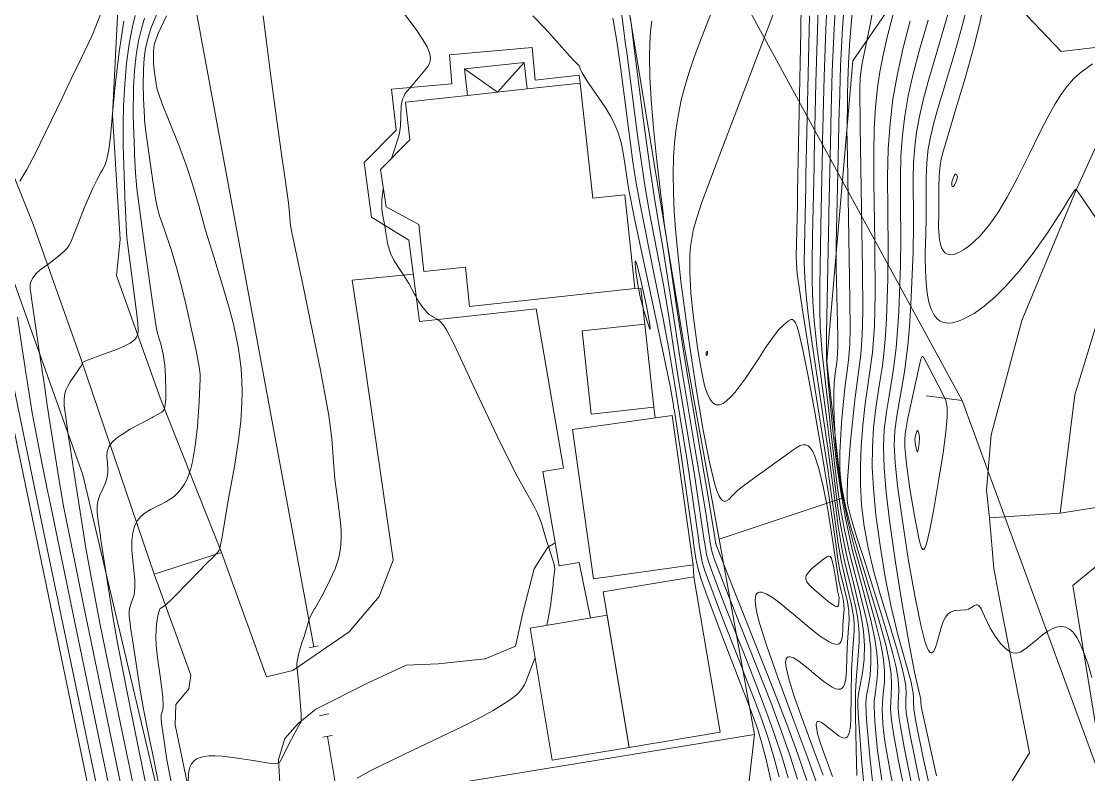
# Model space of a CAD drawing. Header units: metres. Extents: x 1233805 to 1234355, y 654698 to 655114.
# Drawn here: x 1234169.8 to 1234226.1, y 654887.9 to 654927.6 of the extents above; entities that cross this region are included whole.
import ezdxf

# ---------------------------------------------------------------- set-up
doc = ezdxf.new("R2010")
doc.units = ezdxf.units.M

msp = doc.modelspace()

# ---------------------------------------------------------------- linework, layer by layer
at = {"layer": 'ИИ_ГОРИЗОНТАЛИ_ОСН', "lineweight": 0}
for points, elevation in [([(1234200.57, 654935.195), (1234201.708, 654926.275), (1234201.727, 654926.119), (1234202.311, 654921.607), (1234202.718, 654918.864), (1234202.967, 654917.445), (1234203.314, 654915.635), (1234203.679, 654913.72), (1234203.925, 654912.285), (1234204.238, 654910.304), (1234204.485, 654908.736), (1234204.92, 654906.115), (1234205.3, 654903.828), (1234205.835, 654900.247), (1234205.841, 654900.2), (1234205.911, 654899.729), (1234205.97, 654899.437), (1234206.059, 654899.132), (1234206.216, 654898.685), (1234206.834, 654897.057), (1234207.725, 654894.788), (1234207.897, 654894.354), (1234208.607, 654892.553), (1234209.124, 654891.192), (1234209.563, 654889.967), (1234209.925, 654888.871), (1234210.263, 654887.732)], 15), ([(1234215.35, 654931.764), (1234214.592, 654927.543), (1234214.309, 654926.171), (1234214.171, 654925.502), (1234214.1, 654925.063), (1234214.059, 654924.632), (1234214.04, 654924.105), (1234214.052, 654922.096), (1234214.152, 654915.543), (1234214.169, 654914.571), (1234214.193, 654912.321), (1234214.159, 654911.076), (1234214.085, 654910.047), (1234213.962, 654909.122), (1234213.767, 654907.672), (1234213.545, 654905.482), (1234213.383, 654903.427), (1234213.36, 654902.678), (1234213.375, 654902.393), (1234213.41, 654902.116), (1234213.554, 654901.475), (1234213.863, 654900.458), (1234214.256, 654899.241), (1234215.217, 654896.228), (1234215.532, 654895.173), (1234215.762, 654894.339), (1234215.944, 654893.563), (1234216.053, 654892.919), (1234216.093, 654892.4), (1234216.071, 654891.905), (1234216.061, 654891.778), (1234216.055, 654891.408), (1234216.097, 654890.967), (1234216.197, 654890.327), (1234216.376, 654889.356), (1234216.977, 654886.364)], 21), ([(1234206.771, 654929.563), (1234205.69, 654926.757), (1234205.309, 654925.732), (1234205.038, 654924.942), (1234204.811, 654924.194), (1234204.625, 654923.472), (1234204.47, 654922.73), (1234204.351, 654921.983), (1234204.265, 654921.221), (1234204.213, 654920.439), (1234204.193, 654919.571), (1234204.207, 654918.62), (1234204.255, 654917.582), (1234204.337, 654916.454), (1234204.451, 654915.24), (1234204.601, 654913.916), (1234205.021, 654910.814), (1234205.413, 654908.256), (1234205.785, 654906.072), (1234206.118, 654904.372), (1234206.401, 654903.207), (1234206.506, 654902.878), (1234206.607, 654902.627), (1234206.705, 654902.452), (1234206.804, 654902.348), (1234206.902, 654902.312), (1234207.007, 654902.335), (1234207.124, 654902.417), (1234207.291, 654902.584), (1234207.377, 654902.674), (1234207.613, 654902.896), (1234207.9, 654903.134), (1234208.759, 654903.76), (1234208.791, 654903.783), (1234210.44, 654904.961), (1234210.457, 654904.974), (1234210.712, 654905.153), (1234210.89, 654905.252), (1234211.044, 654905.299), (1234211.181, 654905.295), (1234211.312, 654905.236), (1234211.434, 654905.119), (1234211.55, 654904.942), (1234211.662, 654904.701), (1234211.875, 654904.046), (1234212.102, 654903.103), (1234212.341, 654901.881), (1234212.586, 654900.412), (1234212.786, 654899.036), (1234212.927, 654898.129), (1234213.053, 654897.591), (1234213.154, 654897.167), (1234213.2, 654896.881), (1234213.209, 654896.607), (1234213.181, 654896.242), (1234213.145, 654895.779), (1234213.141, 654895.625), (1234213.115, 654895.195), (1234213.048, 654894.939), (1234212.994, 654894.854), (1234212.924, 654894.798), (1234212.84, 654894.772), (1234212.739, 654894.775), (1234212.597, 654894.816), (1234212.422, 654894.899), (1234211.966, 654895.194), (1234211.361, 654895.663), (1234210.426, 654896.448), (1234210.423, 654896.45), (1234209.835, 654896.941), (1234209.429, 654897.246), (1234209.102, 654897.442), (1234208.853, 654897.529), (1234208.752, 654897.531), (1234208.67, 654897.505), (1234208.605, 654897.45), (1234208.559, 654897.365), (1234208.531, 654897.252), (1234208.521, 654897.109), (1234208.555, 654896.735), (1234208.63, 654896.36), (1234208.75, 654895.894), (1234209.13, 654894.676), (1234209.691, 654893.08), (1234210.562, 654890.741), (1234211.295, 654888.773), (1234211.78, 654887.385)], 16.5), ([(1234210.046, 654929.58), (1234209.285, 654927.524), (1234206.382, 654919.868), (1234206.308, 654919.676), (1234205.694, 654918.038), (1234205.37, 654917.041), (1234205.258, 654916.599), (1234205.174, 654916.178), (1234205.116, 654915.756), (1234205.082, 654915.316), (1234205.073, 654914.394), (1234205.135, 654913.297), (1234205.267, 654912.012), (1234205.481, 654910.432), (1234205.616, 654909.563), (1234205.734, 654908.925), (1234205.856, 654908.413), (1234205.986, 654908.014), (1234206.131, 654907.71), (1234206.29, 654907.509), (1234206.375, 654907.446), (1234206.465, 654907.408), (1234206.558, 654907.395), (1234206.657, 654907.407), (1234206.825, 654907.477), (1234207.014, 654907.61), (1234207.225, 654907.807), (1234207.46, 654908.07), (1234207.995, 654908.779), (1234208.723, 654909.878), (1234209.084, 654910.433), (1234209.445, 654910.952), (1234209.757, 654911.348), (1234210.021, 654911.627), (1234210.283, 654911.836), (1234210.397, 654911.903), (1234210.481, 654911.906), (1234210.56, 654911.848), (1234210.639, 654911.721), (1234210.726, 654911.508), (1234210.819, 654911.207), (1234211.038, 654910.306), (1234211.32, 654908.906), (1234211.668, 654907.007), (1234212.052, 654904.764), (1234212.397, 654902.625), (1234212.747, 654900.218), (1234212.883, 654899.261), (1234212.988, 654898.663), (1234213.205, 654897.735), (1234213.378, 654897.008), (1234213.456, 654896.514), (1234213.472, 654896.039), (1234213.425, 654895.403), (1234213.367, 654894.599), (1234213.357, 654894.067), (1234213.341, 654893.395), (1234213.302, 654892.961), (1234213.228, 654892.652), (1234213.178, 654892.546), (1234213.118, 654892.47), (1234213.021, 654892.413), (1234212.9, 654892.401), (1234212.754, 654892.433), (1234212.581, 654892.512), (1234212.153, 654892.798), (1234211.485, 654893.347), (1234211.482, 654893.349), (1234211.063, 654893.699), (1234210.773, 654893.917), (1234210.54, 654894.056), (1234210.362, 654894.118), (1234210.29, 654894.119), (1234210.231, 654894.101), (1234210.185, 654894.061), (1234210.152, 654894.001), (1234210.125, 654893.818), (1234210.149, 654893.551), (1234210.288, 654892.951), (1234210.559, 654892.082), (1234210.958, 654890.943), (1234211.579, 654889.274), (1234212.102, 654887.868)], 17), ([(1234210.957, 654928.967), (1234210.93, 654927.496), (1234210.921, 654927.1), (1234210.754, 654918.636), (1234210.742, 654917.936), (1234210.688, 654915.214), (1234210.688, 654915.209), (1234210.693, 654914.834), (1234210.741, 654914.308), (1234210.989, 654912.516), (1234211.542, 654909.076), (1234212.331, 654904.134), (1234212.699, 654901.498), (1234212.893, 654900.097), (1234213.048, 654899.198), (1234213.356, 654897.88), (1234213.601, 654896.848), (1234213.712, 654896.147), (1234213.734, 654895.819), (1234213.735, 654895.472), (1234213.67, 654894.564), (1234213.588, 654893.418), (1234213.579, 654892.108), (1234213.568, 654890.833), (1234213.541, 654890.443), (1234213.496, 654890.165), (1234213.445, 654890.01), (1234213.379, 654889.903), (1234213.296, 654889.843), (1234213.196, 654889.83), (1234213.081, 654889.86), (1234212.943, 654889.934), (1234212.544, 654890.246), (1234212.542, 654890.248), (1234212.117, 654890.587), (1234211.978, 654890.67), (1234211.871, 654890.707), (1234211.793, 654890.696), (1234211.745, 654890.637), (1234211.729, 654890.527), (1234211.743, 654890.367), (1234211.826, 654890.008), (1234211.987, 654889.488), (1234212.597, 654887.807)], 17.5), ([(1234212.796, 654929.1), (1234212.683, 654927.236), (1234212.584, 654924.975), (1234212.515, 654922.242), (1234212.51, 654921.986), (1234212.406, 654917.465), (1234212.402, 654917.304), (1234212.271, 654911.167), (1234212.279, 654909.779), (1234212.387, 654908.394), (1234212.417, 654908.075), (1234212.434, 654907.882), (1234212.629, 654905.891), (1234212.826, 654904.226), (1234213.047, 654902.702), (1234213.292, 654901.337), (1234213.657, 654899.702), (1234214.203, 654897.607), (1234214.61, 654896.054), (1234214.828, 654895.059), (1234214.936, 654894.317), (1234214.978, 654893.624), (1234214.956, 654892.98), (1234214.866, 654892.285), (1234214.84, 654892.122), (1234214.799, 654891.786), (1234214.784, 654891.486), (1234214.824, 654890.703), (1234214.825, 654890.684), (1234214.826, 654890.668), (1234214.968, 654889.177), (1234215.194, 654887.615)], 19.5), ([(1234189.656, 654928.493), (1234190.643, 654927.185), (1234190.988, 654926.676), (1234191.222, 654926.273), (1234191.354, 654925.96), (1234191.401, 654925.701), (1234191.39, 654925.544), (1234191.344, 654925.398), (1234191.259, 654925.248), (1234191.11, 654925.049), (1234190.401, 654924.21), (1234190.377, 654924.183), (1234190.075, 654923.81), (1234189.99, 654923.665), (1234189.93, 654923.52), (1234189.864, 654923.184), (1234189.845, 654922.665), (1234189.845, 654922.642), (1234189.822, 654922.089), (1234189.744, 654921.631), (1234189.499, 654920.857), (1234189.343, 654920.391), (1234189.342, 654920.388)], 13.5), ([(1234211.848, 654928.288), (1234211.802, 654927.168), (1234211.719, 654924.402), (1234211.634, 654920.404), (1234211.626, 654919.961), (1234211.546, 654916.306), (1234211.545, 654916.256), (1234211.521, 654914.95), (1234211.527, 654913.873), (1234211.562, 654912.836), (1234211.63, 654911.841), (1234211.792, 654910.336), (1234212.088, 654908.174), (1234212.374, 654906.105), (1234212.578, 654904.412), (1234212.883, 654901.977), (1234213.023, 654901.073), (1234213.17, 654900.267), (1234213.375, 654899.327), (1234213.68, 654898.093), (1234214.059, 654896.514), (1234214.167, 654895.947), (1234214.237, 654895.448), (1234214.284, 654894.727), (1234214.265, 654893.994), (1234214.182, 654893.258), (1234214.026, 654892.452), (1234214.021, 654892.43), (1234213.947, 654892.061), (1234213.922, 654891.805), (1234213.927, 654891.488), (1234213.967, 654890.882), (1234214.149, 654888.518), (1234214.295, 654886.877)], 18.5), ([(1234212.316, 654928.65), (1234212.243, 654927.202), (1234212.152, 654924.69), (1234212.075, 654921.322), (1234212.068, 654920.974), (1234211.976, 654916.87), (1234211.973, 654916.78), (1234211.919, 654913.656), (1234211.924, 654912.486), (1234211.95, 654911.504), (1234212.043, 654910.117), (1234212.24, 654908.387), (1234212.395, 654907.09), (1234212.509, 654906.045), (1234212.698, 654904.332), (1234212.864, 654903.027), (1234213.04, 654901.853), (1234213.231, 654900.802), (1234213.511, 654899.535), (1234213.928, 654897.89), (1234214.329, 654896.295), (1234214.449, 654895.736), (1234214.533, 654895.253), (1234214.611, 654894.528), (1234214.623, 654893.822), (1234214.573, 654893.139), (1234214.452, 654892.391), (1234214.431, 654892.276), (1234214.374, 654891.921), (1234214.353, 654891.639), (1234214.396, 654890.783), (1234214.56, 654888.836), (1234214.745, 654887.246)], 19), ([(1234213.657, 654928.315), (1234213.49, 654926.363), (1234213.433, 654925.407), (1234213.407, 654924.459), (1234213.407, 654924.445), (1234213.394, 654923.75), (1234213.381, 654923.039), (1234213.37, 654922.47), (1234213.37, 654922.47), (1234213.366, 654922.25), (1234213.364, 654922.156), (1234213.362, 654922.04), (1234213.362, 654922.024)], 20.5), ([(1234218.797, 654928.407), (1234218.125, 654926.112), (1234218.088, 654925.99), (1234217.669, 654924.58), (1234217.388, 654923.538), (1234217.173, 654922.608), (1234217.023, 654921.77), (1234216.931, 654921.004), (1234216.873, 654920.185), (1234216.849, 654919.314), (1234216.856, 654918.242), (1234216.857, 654918.193), (1234216.866, 654916.858), (1234216.84, 654915.445), (1234216.731, 654912.687), (1234216.657, 654911.531), (1234216.569, 654910.536), (1234216.391, 654909.135), (1234216.115, 654907.524), (1234215.989, 654906.829), (1234215.88, 654906.03), (1234215.853, 654905.279), (1234215.899, 654904.347), (1234216.027, 654903.123), (1234216.277, 654901.284), (1234216.608, 654899.172), (1234216.948, 654897.237), (1234217.245, 654895.782), (1234217.468, 654894.931), (1234217.569, 654894.646), (1234217.663, 654894.452), (1234217.752, 654894.349), (1234217.794, 654894.33), (1234217.836, 654894.332), (1234217.917, 654894.401), (1234218.001, 654894.56), (1234218.098, 654894.834), (1234218.22, 654895.273), (1234218.339, 654895.704), (1234218.434, 654895.979), (1234218.551, 654896.211), (1234218.689, 654896.381), (1234218.851, 654896.494), (1234219.044, 654896.555), (1234219.344, 654896.572), (1234219.599, 654896.584), (1234219.771, 654896.627), (1234219.968, 654896.746), (1234220.084, 654896.822), (1234220.165, 654896.854), (1234220.237, 654896.852), (1234220.303, 654896.814), (1234220.428, 654896.64), (1234220.613, 654896.251), (1234220.912, 654895.626), (1234221.171, 654895.195), (1234221.448, 654894.824), (1234221.717, 654894.547), (1234221.967, 654894.376), (1234222.093, 654894.33), (1234222.217, 654894.313), (1234222.345, 654894.325), (1234222.48, 654894.367), (1234222.786, 654894.544), (1234223.211, 654894.885), (1234223.301, 654894.963), (1234223.665, 654895.269), (1234223.947, 654895.472), (1234224.208, 654895.615), (1234224.448, 654895.697), (1234224.678, 654895.719), (1234224.891, 654895.679), (1234225.09, 654895.574), (1234225.275, 654895.407), (1234225.474, 654895.133), (1234225.672, 654894.76), (1234225.87, 654894.285), (1234226.069, 654893.706), (1234226.267, 654893.031)], 23), ([(1234219.671, 654928.344), (1234219.412, 654927.307), (1234219.061, 654926.055), (1234218.552, 654924.359), (1234218.531, 654924.291), (1234218.149, 654923.019), (1234217.919, 654922.195), (1234217.755, 654921.506), (1234217.644, 654920.899), (1234217.582, 654920.386), (1234217.544, 654919.838), (1234217.528, 654919.254), (1234217.532, 654918.534), (1234217.532, 654918.486), (1234217.535, 654917.521), (1234217.507, 654916.173), (1234217.506, 654916.117), (1234217.488, 654915.19), (1234217.496, 654914.471), (1234217.529, 654913.837), (1234217.59, 654913.292), (1234217.681, 654912.822), (1234217.8, 654912.437), (1234217.95, 654912.137), (1234218.128, 654911.921), (1234218.255, 654911.828), (1234218.397, 654911.762), (1234218.555, 654911.724), (1234218.728, 654911.713), (1234218.915, 654911.73), (1234219.117, 654911.774), (1234219.333, 654911.846), (1234219.561, 654911.945), (1234220.056, 654912.224), (1234220.589, 654912.606), (1234221.145, 654913.082), (1234221.708, 654913.634), (1234222.427, 654914.445), (1234223.171, 654915.398), (1234223.93, 654916.479), (1234224.764, 654917.773), (1234225.059, 654918.243), (1234225.391, 654918.761), (1234225.423, 654918.76), (1234225.488, 654918.691), (1234225.786, 654918.271), (1234225.967, 654918), (1234226.729, 654916.887)], 23.5), ([(1234175.241, 654927.639), (1234174.991, 654926.012), (1234174.761, 654924.079), (1234174.622, 654922.556), (1234174.533, 654921.57), (1234174.464, 654920.978), (1234174.399, 654920.599), (1234174.321, 654920.285), (1234174.228, 654920.028), (1234174.107, 654919.785), (1234174.027, 654919.646), (1234173.825, 654919.281), (1234173.618, 654918.856), (1234173.169, 654917.83), (1234172.77, 654916.83), (1234172.639, 654916.469), (1234172.448, 654915.977), (1234172.36, 654915.815), (1234172.256, 654915.67), (1234172.098, 654915.496), (1234171.89, 654915.307), (1234171.304, 654914.861), (1234171.172, 654914.768), (1234170.821, 654914.514), (1234170.62, 654914.333), (1234170.441, 654914.099), (1234170.318, 654913.839), (1234170.294, 654913.72), (1234170.301, 654913.541), (1234170.438, 654912.535), (1234170.849, 654909.765), (1234171.068, 654908.294), (1234171.202, 654907.384), (1234171.336, 654906.489), (1234171.826, 654903.407), (1234172.065, 654902.064), (1234172.367, 654900.517), (1234173.149, 654896.681), (1234174.373, 654890.75), (1234175.803, 654883.877)], 10.5), ([(1234175.841, 654927.927), (1234175.695, 654927.347), (1234175.524, 654926.435), (1234175.384, 654925.397), (1234175.282, 654924.295), (1234175.222, 654923.164), (1234175.202, 654922.193), (1234175.207, 654921.1), (1234175.288, 654918.414), (1234175.291, 654918.337), (1234175.304, 654918.022), (1234175.353, 654916.876), (1234175.399, 654916.227), (1234175.636, 654914.321), (1234175.672, 654914.055), (1234175.961, 654911.875), (1234176.001, 654911.391), (1234175.992, 654911.232), (1234175.963, 654911.098), (1234175.909, 654910.977), (1234175.828, 654910.867), (1234175.716, 654910.763), (1234175.569, 654910.66), (1234175.286, 654910.506), (1234174.903, 654910.336), (1234173.787, 654909.924), (1234173.603, 654909.86), (1234173.182, 654909.702), (1234173.055, 654909.626), (1234173.043, 654909.56), (1234173.043, 654909.56), (1234173.012, 654909.479), (1234172.874, 654909.277), (1234172.815, 654909.197), (1234172.414, 654908.617), (1234172.281, 654908.38), (1234172.186, 654908.17), (1234172.112, 654907.914), (1234172.084, 654907.645), (1234172.096, 654907.34), (1234172.154, 654906.888), (1234172.307, 654905.843), (1234172.389, 654905.285), (1234172.421, 654905.061), (1234172.578, 654904.006), (1234173.238, 654899.839), (1234173.562, 654898.027), (1234173.981, 654895.886), (1234174.957, 654891.097), (1234175.891, 654886.619)], 11), ([(1234176.334, 654927.792), (1234176.179, 654927.294), (1234176.013, 654926.599), (1234175.886, 654925.841), (1234175.797, 654925.018), (1234175.746, 654924.128), (1234175.736, 654922.665), (1234175.793, 654920.762), (1234175.796, 654920.705), (1234175.799, 654920.621), (1234175.848, 654919.632), (1234175.93, 654918.787), (1234176.363, 654915.532), (1234176.797, 654912.449), (1234176.918, 654911.634), (1234176.993, 654911.254), (1234177.086, 654910.942), (1234177.185, 654910.618), (1234177.312, 654910.066), (1234177.395, 654909.485), (1234177.437, 654908.903), (1234177.457, 654908.175), (1234177.453, 654907.772), (1234177.451, 654907.742), (1234177.45, 654907.728), (1234177.423, 654907.402), (1234177.376, 654907.192), (1234177.326, 654907.097), (1234177.241, 654907.019), (1234176.783, 654906.767), (1234176.728, 654906.739), (1234175.575, 654906.115), (1234175.163, 654905.861), (1234174.854, 654905.643), (1234174.599, 654905.41), (1234174.439, 654905.183), (1234174.361, 654904.948), (1234174.349, 654904.655), (1234174.369, 654904.389), (1234174.395, 654903.887), (1234174.381, 654903.695), (1234174.349, 654903.522), (1234174.27, 654903.29), (1234174.122, 654902.978), (1234173.964, 654902.641), (1234173.878, 654902.382), (1234173.836, 654902.095), (1234173.839, 654901.747), (1234173.887, 654901.285), (1234174.003, 654900.475), (1234174.013, 654900.405), (1234174.066, 654900.048), (1234174.654, 654896.234), (1234174.919, 654894.746), (1234175.272, 654892.962), (1234175.31, 654892.775), (1234176.044, 654889.111), (1234176.161, 654888.518), (1234176.793, 654885.369)], 11.5), ([(1234177.481, 654927.912), (1234177.049, 654926.982), (1234176.853, 654926.449), (1234176.812, 654926.255), (1234176.795, 654926.055), (1234176.804, 654925.456), (1234176.805, 654925.439), (1234176.805, 654925.423), (1234176.836, 654925.053), (1234176.907, 654924.557), (1234176.94, 654924.331), (1234176.941, 654924.324), (1234176.98, 654924.099), (1234177.039, 654923.878), (1234177.295, 654923.178), (1234177.59, 654922.451), (1234178.173, 654921.005), (1234178.566, 654919.949), (1234178.863, 654919.031), (1234179.204, 654917.833), (1234179.532, 654916.672), (1234179.98, 654915.206), (1234180.463, 654913.633), (1234180.801, 654912.452), (1234180.993, 654911.719), (1234181.143, 654911.07), (1234181.263, 654910.456), (1234181.354, 654909.865), (1234181.421, 654909.275), (1234181.462, 654908.69), (1234181.476, 654908.102), (1234181.466, 654907.509), (1234181.398, 654906.53), (1234181.265, 654905.41), (1234181.069, 654904.155), (1234180.777, 654902.55), (1234180.663, 654901.939), (1234180.415, 654900.442), (1234180.307, 654899.849), (1234180.261, 654899.731), (1234180.197, 654899.63), (1234179.927, 654899.354), (1234179.616, 654899.054), (1234178.693, 654898.103), (1234177.82, 654897.201), (1234177.426, 654896.833), (1234177.193, 654896.672), (1234177.184, 654896.668), (1234177.143, 654896.641), (1234177.115, 654896.596), (1234177.049, 654896.351), (1234176.977, 654895.97), (1234176.936, 654895.58), (1234176.925, 654895.16), (1234176.943, 654894.713), (1234177.012, 654894.058), (1234177.152, 654893.089), (1234177.3, 654892.011), (1234177.313, 654891.51), (1234177.29, 654891.327), (1234177.242, 654891.155), (1234177.214, 654891.064), (1234177.2, 654890.824), (1234177.259, 654890.353), (1234177.269, 654890.287), (1234177.306, 654890.032), (1234177.51, 654888.688), (1234177.93, 654886.533)], 12.5), ([(1234182.577, 654927.904), (1234182.787, 654926.265), (1234182.943, 654924.998), (1234183.224, 654922.907), (1234183.623, 654920.103), (1234183.633, 654920.039), (1234183.91, 654918.057), (1234183.986, 654917.291), (1234183.989, 654917.25), (1234184.025, 654916.862), (1234184.077, 654916.588), (1234184.12, 654916.376), (1234184.149, 654916.236), (1234184.757, 654913.32), (1234184.829, 654912.979), (1234185.603, 654909.23), (1234185.857, 654907.894), (1234186.038, 654906.841), (1234186.201, 654905.607), (1234186.289, 654904.396), (1234186.355, 654903.483), (1234186.493, 654902.454), (1234186.655, 654901.216), (1234186.69, 654900.764), (1234186.699, 654900.375), (1234186.659, 654899.817), (1234186.551, 654899.28), (1234186.374, 654898.75), (1234186.103, 654898.148), (1234185.756, 654897.476), (1234185.315, 654896.683), (1234185.279, 654896.62), (1234185.075, 654896.249), (1234184.986, 654896.041), (1234184.864, 654895.593), (1234184.857, 654895.563), (1234184.751, 654895.183), (1234184.708, 654895.085), (1234184.623, 654894.876), (1234184.453, 654894.238), (1234184.362, 654893.754), (1234184.352, 654893.634), (1234184.353, 654893.63), (1234184.375, 654893.488), (1234184.463, 654892.644), (1234184.579, 654891.092), (1234184.585, 654890.776), (1234184.561, 654890.656), (1234184.541, 654890.622), (1234184.442, 654890.452), (1234184.068, 654889.768), (1234183.784, 654889.197), (1234183.653, 654888.933), (1234183.553, 654888.741), (1234183.488, 654888.61), (1234183.487, 654888.605), (1234183.435, 654888.534), (1234183.331, 654888.498), (1234183.15, 654888.49), (1234182.889, 654888.511), (1234182.053, 654888.64), (1234181.099, 654888.79), (1234180.422, 654888.871), (1234180.05, 654888.895), (1234179.741, 654888.893), (1234179.48, 654888.865), (1234179.259, 654888.81), (1234179.074, 654888.727), (1234178.924, 654888.614), (1234178.807, 654888.47), (1234178.722, 654888.294), (1234178.677, 654888.132), (1234178.648, 654887.943), (1234178.635, 654887.478)], 13), ([(1234201.021, 654927.781), (1234201.22, 654926.576), (1234201.431, 654925.101), (1234201.695, 654923.063), (1234201.695, 654923.057), (1234202.075, 654920.219), (1234202.252, 654919.097), (1234202.455, 654917.958), (1234203.201, 654914.247), (1234203.691, 654911.85), (1234203.989, 654910.254), (1234204.268, 654908.555), (1234204.353, 654908.019), (1234204.55, 654906.821), (1234204.931, 654904.47), (1234205.548, 654900.221), (1234205.557, 654900.158), (1234205.651, 654899.515), (1234205.732, 654899.118), (1234205.854, 654898.701), (1234206.068, 654898.093), (1234206.802, 654896.148), (1234207.807, 654893.564), (1234207.946, 654893.213), (1234208.5, 654891.793), (1234208.883, 654890.754), (1234209.214, 654889.774), (1234209.505, 654888.817), (1234209.782, 654887.788)], 14.5), ([(1234201.943, 654927.805), (1234201.967, 654927.605), (1234201.969, 654927.594), (1234201.972, 654927.564)], 15.5), ([(1234215.787, 654928.006), (1234215.478, 654926.782), (1234215.262, 654925.835), (1234215.092, 654924.952), (1234214.967, 654924.127), (1234214.861, 654923.098), (1234214.796, 654921.956), (1234214.771, 654920.704), (1234214.78, 654919.123), (1234214.825, 654916.019), (1234214.831, 654915.705), (1234214.851, 654913.233), (1234214.804, 654911.549), (1234214.706, 654910.169), (1234214.515, 654908.781), (1234214.323, 654907.461), (1234214.196, 654906.323), (1234214.11, 654905.21), (1234214.066, 654904.167), (1234214.066, 654903.208), (1234214.128, 654902.104), (1234214.262, 654901.007), (1234214.475, 654899.86), (1234214.779, 654898.6), (1234215.11, 654897.42), (1234215.609, 654895.761), (1234216.013, 654894.42), (1234216.243, 654893.594), (1234216.374, 654893.033), (1234216.453, 654892.568), (1234216.482, 654892.192), (1234216.467, 654891.833), (1234216.46, 654891.74), (1234216.456, 654891.473), (1234216.487, 654891.154), (1234216.69, 654889.988), (1234217.2, 654887.473)], 21.5), ([(1234217.645, 654927.69), (1234217.185, 654926.123), (1234216.85, 654924.857), (1234216.589, 654923.696), (1234216.402, 654922.641), (1234216.279, 654921.621), (1234216.202, 654920.531), (1234216.171, 654919.373), (1234216.18, 654917.949), (1234216.181, 654917.9), (1234216.197, 654916.207), (1234216.178, 654914.737), (1234216.09, 654912.321), (1234216.025, 654911.297), (1234215.948, 654910.414), (1234215.81, 654909.307), (1234215.592, 654907.98), (1234215.434, 654907.04), (1234215.319, 654906.093), (1234215.283, 654905.167), (1234215.319, 654904.079), (1234215.432, 654902.77), (1234215.625, 654901.178), (1234215.903, 654899.216), (1234216.252, 654896.988), (1234216.612, 654894.886), (1234216.917, 654893.302), (1234217.171, 654892.232), (1234217.205, 654892.103), (1234217.253, 654891.866), (1234217.259, 654891.69), (1234217.257, 654891.665), (1234217.266, 654891.529), (1234217.317, 654891.253), (1234218.083, 654887.841)], 22.5), ([(1234201.974, 654927.552), (1234202.162, 654926.055), (1234202.645, 654922.257), (1234202.993, 654919.7), (1234203.19, 654918.397), (1234203.424, 654917.019), (1234203.666, 654915.59), (1234204.066, 654913.008), (1234204.616, 654909.454), (1234205.357, 654905.027), (1234205.67, 654903.185), (1234205.928, 654901.59), (1234206.122, 654900.273), (1234206.126, 654900.243), (1234206.208, 654899.757), (1234206.365, 654899.278), (1234206.835, 654898.048), (1234207.642, 654896.012), (1234207.816, 654895.576), (1234209.354, 654891.665), (1234209.905, 654890.182), (1234210.345, 654888.926), (1234210.746, 654887.669)], 15.5), ([(1234213.357, 654921.975), (1234213.383, 654920.438), (1234213.493, 654914.075), (1234213.515, 654912.928), (1234213.535, 654911.409), (1234213.513, 654910.604), (1234213.464, 654909.925), (1234213.383, 654909.317), (1234213.246, 654908.297), (1234213.064, 654906.463), (1234212.974, 654904.889), (1234212.979, 654903.977), (1234213.01, 654903.565), (1234213.061, 654903.148), (1234213.237, 654902.216), (1234213.531, 654901.071), (1234214.312, 654898.472), (1234215.022, 654896.135), (1234215.419, 654894.669), (1234215.588, 654893.876), (1234215.685, 654893.193), (1234215.714, 654892.611), (1234215.679, 654892.014), (1234215.662, 654891.816), (1234215.654, 654891.343), (1234215.707, 654890.779), (1234215.834, 654889.962), (1234216.063, 654888.724), (1234216.671, 654885.67)], 20.5), ([(1234218.879, 654919), (1234218.889, 654918.945), (1234218.909, 654918.917), (1234218.949, 654918.922), (1234219, 654918.961), (1234219.094, 654919.123), (1234219.157, 654919.295), (1234219.176, 654919.426), (1234219.139, 654919.541), (1234219.104, 654919.565), (1234219.067, 654919.556), (1234219.008, 654919.477), (1234218.937, 654919.306), (1234218.934, 654919.296), (1234218.918, 654919.253), (1234218.886, 654919.157), (1234218.884, 654919.099), (1234218.884, 654919.072), (1234218.881, 654919.046), (1234218.879, 654919)], 24.5), ([(1234188.915, 654918.793), (1234188.91, 654918.774), (1234188.845, 654918.234), (1234188.84, 654917.723), (1234188.87, 654917.45), (1234188.936, 654917.098), (1234189.008, 654916.729), (1234189.048, 654916.47), (1234189.159, 654915.84), (1234189.292, 654915.391), (1234189.488, 654914.987), (1234189.819, 654914.478), (1234189.993, 654914.221), (1234190.257, 654913.79), (1234190.564, 654913.236), (1234190.592, 654913.184), (1234190.786, 654912.836), (1234190.947, 654912.595), (1234191.212, 654912.284), (1234191.339, 654912.17), (1234191.463, 654912.086), (1234191.57, 654912.032), (1234191.761, 654911.926), (1234191.92, 654911.794), (1234192.083, 654911.603), (1234192.252, 654911.351), (1234192.658, 654910.582), (1234193.338, 654909.113), (1234193.803, 654908.094), (1234194.935, 654905.706), (1234195.893, 654903.806), (1234196.543, 654902.639), (1234196.858, 654902.079), (1234197.048, 654901.691), (1234197.251, 654901.159), (1234197.474, 654900.418), (1234197.582, 654900.043), (1234197.766, 654899.484), (1234197.922, 654898.981), (1234197.952, 654898.73), (1234197.928, 654898.484), (1234197.926, 654898.474), (1234197.877, 654898.031), (1234197.865, 654897.91), (1234197.737, 654896.797), (1234197.576, 654895.941), (1234197.527, 654895.774)], 13.5), ([(1234205.941, 654910.049), (1234205.952, 654909.999), (1234205.965, 654909.994), (1234206.007, 654910.089), (1234206.009, 654910.157), (1234206.008, 654910.172), (1234206.007, 654910.189), (1234205.997, 654910.23), (1234205.977, 654910.21), (1234205.955, 654910.186), (1234205.939, 654910.181), (1234205.927, 654910.168), (1234205.929, 654910.137), (1234205.934, 654910.093), (1234205.941, 654910.049)], 17.5), ([(1234217.14, 654900.379), (1234217.219, 654900.066), (1234217.287, 654899.871), (1234217.35, 654899.776), (1234217.381, 654899.765), (1234217.412, 654899.776), (1234217.476, 654899.871), (1234217.546, 654900.067), (1234217.724, 654900.817), (1234217.953, 654902.012), (1234218.205, 654903.478), (1234218.423, 654904.875), (1234218.572, 654905.977), (1234218.642, 654906.742), (1234218.637, 654907.256), (1234218.609, 654907.447), (1234218.562, 654907.622), (1234218.376, 654908.028), (1234217.514, 654909.688), (1234217.385, 654909.916), (1234217.347, 654909.951), (1234217.315, 654909.947), (1234217.254, 654909.817), (1234217.157, 654909.421), (1234216.546, 654906.602), (1234216.428, 654905.875), (1234216.404, 654905.541), (1234216.406, 654905.192), (1234216.489, 654904.28), (1234216.672, 654902.973), (1234216.909, 654901.545), (1234217.14, 654900.379)], 23.5), ([(1234169.383, 654908.598), (1234170.941, 654901.081), (1234176.397, 654874.882)], 9.5), ([(1234196.914, 654894.075), (1234196.733, 654893.586), (1234196.448, 654892.842), (1234196.344, 654892.623), (1234196.232, 654892.444), (1234196.09, 654892.271), (1234195.913, 654892.097), (1234195.687, 654891.912), (1234195.413, 654891.716), (1234194.706, 654891.284), (1234194.001, 654890.904), (1234193.088, 654890.441), (1234190.434, 654889.169), (1234189.493, 654888.723), (1234188.229, 654888.1), (1234187.545, 654887.711)], 13.5)]:
    msp.add_lwpolyline(points, dxfattribs=dict(at, elevation=elevation))
at = {"layer": 'ИИ_ГОРИЗОНТАЛИ_УТОЛЩ', "lineweight": 0}
for points, elevation in [([(1234213.329, 654930.155), (1234213.124, 654927.27), (1234213.015, 654925.251), (1234212.956, 654923.162), (1234212.952, 654922.999), (1234212.894, 654920.429), (1234212.859, 654918.91), (1234212.793, 654915.877), (1234212.781, 654915.306)], 20), ([(1234174.164, 654928.383), (1234173.827, 654927.551), (1234173.561, 654926.882), (1234172.935, 654925.551), (1234172.486, 654924.626), (1234171.966, 654923.542), (1234170.542, 654920.608), (1234170.121, 654919.807), (1234169.761, 654919.196)], 10), ([(1234177.04, 654928.184), (1234176.662, 654927.24), (1234176.496, 654926.708), (1234176.38, 654926.196), (1234176.308, 654925.676), (1234176.271, 654925.091), (1234176.265, 654924.23), (1234176.299, 654923.109), (1234176.3, 654923.072), (1234176.302, 654923.035), (1234176.334, 654922.417), (1234176.403, 654921.789), (1234176.692, 654919.686), (1234176.741, 654919.34), (1234176.746, 654919.302), (1234176.924, 654918.174), (1234177.014, 654917.766), (1234177.123, 654917.374), (1234177.377, 654916.627), (1234177.729, 654915.599), (1234178.017, 654914.645), (1234178.261, 654913.727), (1234178.529, 654912.63), (1234179.046, 654910.274), (1234179.222, 654909.303), (1234179.259, 654909.001), (1234179.268, 654908.775), (1234179.231, 654907.987), (1234179.208, 654907.577), (1234179.207, 654907.562), (1234179.12, 654906.267), (1234179.006, 654905.243), (1234178.857, 654904.394), (1234178.769, 654904.041), (1234178.672, 654903.736), (1234178.557, 654903.453), (1234178.422, 654903.197), (1234178.268, 654902.968), (1234178.093, 654902.763), (1234177.902, 654902.586), (1234177.687, 654902.426), (1234177.445, 654902.282), (1234177.121, 654902.119), (1234177.102, 654902.11), (1234176.653, 654901.884), (1234176.359, 654901.704), (1234176.131, 654901.514), (1234175.958, 654901.303), (1234175.808, 654901.008), (1234175.708, 654900.65), (1234175.656, 654900.231), (1234175.655, 654899.751), (1234175.742, 654898.835), (1234175.811, 654898.181), (1234175.824, 654897.766), (1234175.775, 654897.389), (1234175.643, 654897), (1234175.546, 654896.723), (1234175.517, 654896.526), (1234175.52, 654896.285), (1234175.631, 654895.415), (1234175.641, 654895.346), (1234175.688, 654895.025), (1234176.082, 654892.461), (1234176.282, 654891.35), (1234176.631, 654889.6), (1234176.729, 654889.114), (1234177.979, 654882.877)], 12), ([(1234220.564, 654928.576), (1234220.356, 654927.529), (1234220.028, 654926.207), (1234219.586, 654924.626), (1234218.977, 654922.599), (1234218.975, 654922.592), (1234218.443, 654920.816), (1234218.332, 654920.38), (1234218.265, 654920.028), (1234218.214, 654919.49), (1234218.207, 654918.826), (1234218.208, 654918.779), (1234218.193, 654917.586), (1234218.193, 654917.57), (1234218.189, 654916.727), (1234218.239, 654916.122), (1234218.286, 654915.881), (1234218.349, 654915.684), (1234218.426, 654915.53), (1234218.519, 654915.419), (1234218.657, 654915.339), (1234218.827, 654915.314), (1234219.027, 654915.346), (1234219.255, 654915.433), (1234219.509, 654915.577), (1234219.781, 654915.772), (1234220.066, 654916.015), (1234220.354, 654916.297), (1234220.838, 654916.862), (1234221.311, 654917.532), (1234221.801, 654918.348), (1234222.344, 654919.371), (1234222.955, 654920.608), (1234223.537, 654921.789), (1234223.961, 654922.611), (1234224.334, 654923.28), (1234224.662, 654923.804), (1234224.975, 654924.229), (1234225.299, 654924.593), (1234225.633, 654924.898), (1234226.033, 654925.193), (1234226.297, 654925.389)], 24), ([(1234196.803, 654927.906), (1234197.444, 654927.24), (1234198.319, 654926.261), (1234198.568, 654925.979), (1234198.952, 654925.556), (1234199.188, 654925.324), (1234199.197, 654925.316), (1234199.256, 654925.257), (1234199.279, 654925.189), (1234199.28, 654925.182), (1234199.317, 654925.062), (1234199.39, 654924.909), (1234199.666, 654924.469), (1234199.913, 654924.119), (1234200.638, 654923.05), (1234200.894, 654922.618), (1234201.095, 654922.226), (1234201.293, 654921.743), (1234201.449, 654921.229), (1234201.565, 654920.682), (1234201.663, 654919.996), (1234201.664, 654919.995), (1234201.839, 654918.831), (1234202.191, 654917.052), (1234203.045, 654913.051), (1234203.704, 654909.981), (1234204.031, 654908.379), (1234204.209, 654907.376), (1234204.221, 654907.302), (1234204.26, 654907.066), (1234204.561, 654905.112), (1234205.261, 654900.195), (1234205.272, 654900.115), (1234205.392, 654899.3), (1234205.494, 654898.798), (1234205.648, 654898.27), (1234205.919, 654897.5), (1234206.729, 654895.349), (1234207.89, 654892.339), (1234207.97, 654892.135), (1234208.384, 654891.059), (1234208.639, 654890.337), (1234208.861, 654889.61), (1234209.084, 654888.762), (1234209.562, 654886.678)], 14), ([(1234203.074, 654927.657), (1234203.006, 654927.073), (1234202.963, 654926.457), (1234202.945, 654925.806), (1234202.966, 654924.644), (1234203.046, 654923.254), (1234203.151, 654921.999), (1234203.294, 654920.597), (1234203.546, 654918.45), (1234203.644, 654917.657), (1234203.692, 654917.263), (1234203.742, 654916.852), (1234203.746, 654916.825), (1234203.753, 654916.763)], 16), ([(1234211.387, 654927.918), (1234211.361, 654927.134), (1234211.194, 654919.496), (1234211.184, 654918.948), (1234211.117, 654915.756), (1234211.116, 654915.732), (1234211.107, 654914.892), (1234211.134, 654914.09), (1234211.201, 654913.187), (1234211.309, 654912.179), (1234211.522, 654910.615), (1234211.893, 654908.175), (1234212.352, 654905.119), (1234212.641, 654902.905), (1234212.892, 654901.007), (1234213.109, 654899.733), (1234213.27, 654898.996), (1234213.508, 654898.025), (1234213.824, 654896.689), (1234213.913, 654896.207), (1234213.969, 654895.781), (1234213.997, 654895.355), (1234213.998, 654894.904), (1234213.914, 654893.725), (1234213.845, 654892.903), (1234213.809, 654892.238), (1234213.799, 654891.01), (1234213.842, 654889.238), (1234213.874, 654887.859)], 18), ([(1234216.697, 654927.65), (1234216.309, 654926.158), (1234216.003, 654924.773), (1234215.781, 654923.513), (1234215.627, 654922.239), (1234215.532, 654920.878), (1234215.493, 654919.432), (1234215.505, 654917.656), (1234215.505, 654917.607), (1234215.528, 654915.56), (1234215.517, 654914.03), (1234215.448, 654911.946), (1234215.394, 654911.059), (1234215.327, 654910.292), (1234215.223, 654909.449), (1234215.058, 654908.399), (1234214.878, 654907.25), (1234214.756, 654906.192), (1234214.696, 654905.173), (1234214.693, 654904.111), (1234214.749, 654902.989), (1234214.886, 654901.577), (1234215.102, 654899.983), (1234215.38, 654898.317), (1234215.695, 654896.743), (1234216.047, 654895.276), (1234216.496, 654893.658), (1234216.724, 654892.848), (1234216.853, 654892.217), (1234216.871, 654891.984), (1234216.863, 654891.761), (1234216.859, 654891.702), (1234216.876, 654891.342), (1234217.003, 654890.621), (1234217.383, 654888.782), (1234217.956, 654886.198)], 22), ([(1234203.769, 654916.665), (1234203.924, 654915.588), (1234204.366, 654912.579), (1234204.805, 654909.784), (1234205.828, 654903.763), (1234206.04, 654902.543), (1234206.409, 654900.299), (1234206.411, 654900.286), (1234206.446, 654900.077), (1234206.513, 654899.87), (1234207.559, 654897.236), (1234207.678, 654896.939), (1234209.559, 654892.203), (1234210.238, 654890.426), (1234210.766, 654888.981), (1234211.234, 654887.598)], 16), ([(1234212.784, 654915.337), (1234212.796, 654914.632), (1234212.85, 654911.716), (1234212.868, 654910.99), (1234212.876, 654910.497), (1234212.843, 654909.803), (1234212.803, 654909.508), (1234212.74, 654909.047), (1234212.69, 654908.542), (1234212.664, 654908.007), (1234212.659, 654907.397), (1234212.676, 654906.714), (1234212.762, 654905.355), (1234212.915, 654903.981), (1234213.13, 654902.614), (1234213.406, 654901.265), (1234213.775, 654899.797), (1234214.348, 654897.762), (1234214.848, 654895.988), (1234215.124, 654894.864), (1234215.262, 654894.098), (1234215.332, 654893.411), (1234215.335, 654892.8), (1234215.273, 654892.154), (1234215.25, 654891.967), (1234215.214, 654891.341), (1234215.252, 654890.61), (1234215.254, 654890.585), (1234215.255, 654890.571), (1234215.301, 654890.075), (1234215.373, 654889.544), (1234215.644, 654887.984), (1234216.729, 654882.586)], 20), ([(1234202.282, 654914.821), (1234202.213, 654914.989), (1234202.198, 654914.961), (1234202.196, 654914.859), (1234202.233, 654914.429), (1234202.315, 654913.826), (1234202.454, 654913.093), (1234202.671, 654912.303), (1234202.948, 654911.449), (1234202.977, 654911.399), (1234202.99, 654911.413), (1234202.967, 654911.636), (1234202.783, 654912.62), (1234202.511, 654913.892), (1234202.282, 654914.821)], 14), ([(1234169.624, 654912.019), (1234169.838, 654910.595), (1234170.05, 654909.228), (1234170.09, 654908.978), (1234170.14, 654908.66), (1234170.414, 654906.975), (1234170.754, 654905.148), (1234171.185, 654903.036), (1234171.254, 654902.7), (1234171.279, 654902.576), (1234172.657, 654895.915), (1234176.1, 654879.38)], 10), ([(1234217.035, 654904.976), (1234217.068, 654904.907), (1234217.105, 654905.031), (1234217.162, 654905.388), (1234217.184, 654905.666), (1234217.167, 654905.845), (1234217.111, 654905.989), (1234217.109, 654905.993), (1234217.106, 654905.999), (1234217.07, 654906.05), (1234217.041, 654906.018), (1234216.954, 654905.719), (1234216.937, 654905.59), (1234216.95, 654905.436), (1234216.975, 654905.28), (1234217.006, 654905.112), (1234217.035, 654904.976)], 24), ([(1234212.924, 654896.959), (1234212.923, 654896.934), (1234212.909, 654896.82), (1234212.873, 654896.766), (1234212.806, 654896.757), (1234212.705, 654896.796), (1234212.364, 654897.038), (1234211.753, 654897.557), (1234211.683, 654897.619), (1234211.667, 654897.633), (1234211.386, 654897.89), (1234211.244, 654898.067), (1234211.186, 654898.231), (1234211.189, 654898.312), (1234211.213, 654898.394), (1234211.306, 654898.549), (1234211.468, 654898.728), (1234211.697, 654898.932), (1234212.025, 654899.19), (1234212.07, 654899.224), (1234212.098, 654899.246), (1234212.289, 654899.384), (1234212.394, 654899.428), (1234212.471, 654899.401), (1234212.535, 654899.294), (1234212.649, 654898.888), (1234212.774, 654898.199), (1234212.825, 654897.854), (1234212.866, 654897.594), (1234212.902, 654897.446), (1234212.944, 654897.248), (1234212.936, 654897.08), (1234212.924, 654896.959)], 16)]:
    msp.add_lwpolyline(points, dxfattribs=dict(at, elevation=elevation))
at = {"layer": 'ИИ_ДОРОГИ_АД', "lineweight": 0}
for points in [[(1234227.501, 654902.153), (1234224.602, 654901.685), (1234225.378, 654907.925), (1234227.377, 654914.463), (1234231.841, 654924.21), (1234238.254, 654934.402), (1234241.604, 654937.528), (1234244.319, 654938.33), (1234248.18, 654938.091), (1234251.947, 654936.636), (1234254.928, 654934.611), (1234262.621, 654928.458), (1234272.736, 654917.242), (1234283.81, 654906.203), (1234297.287, 654888.691), (1234305.246, 654869.004), (1234307.563, 654864.702), (1234310.214, 654860.095)], [(1234232.181, 654931.059), (1234228.203, 654924.776), (1234225.401, 654918.658), (1234222.581, 654911.855), (1234220.955, 654905.826), (1234220.712, 654902.905), (1234220.863, 654901.437)], [(1234199.298, 654924.358), (1234199.236, 654924.792), (1234196.915, 654924.516), (1234196.771, 654926.234), (1234192.403, 654925.854), (1234192.535, 654924.333), (1234189.355, 654924.043), (1234189.587, 654921.878), (1234187.91, 654920.175), (1234188.296, 654917.305), (1234190.262, 654916.086), (1234190.819, 654911.8), (1234196.969, 654912.466), (1234198.414, 654904.064), (1234197.324, 654903.877), (1234198.185, 654898.916), (1234199.247, 654899.091), (1234199.832, 654896.157)], [(1234169.289, 654919.871), (1234170.468, 654916.867), (1234172.984, 654909.783), (1234176.836, 654898.471), (1234178.764, 654893.146), (1234178.667, 654892.418), (1234177.987, 654891.592), (1234177.938, 654890.523), (1234179.339, 654883.855), (1234180.242, 654879.236), (1234181.553, 654870.46), (1234182.098, 654862.128), (1234183.655, 654849.527)], [(1234175.046, 654916.126), (1234174.846, 654914.217), (1234177.16, 654907.771), (1234180.393, 654899.613), (1234182.762, 654893.058), (1234184.141, 654893.392), (1234187.113, 654895.423), (1234188.695, 654897.293), (1234189.44, 654899.202), (1234187.727, 654910.966), (1234187.282, 654913.97), (1234190.497, 654914.284)], [(1234202.182, 654913.534), (1234202.484, 654913.554), (1234202.699, 654911.66)], [(1234203.174, 654907.272), (1234203.249, 654906.714)], [(1234224.602, 654901.685), (1234220.863, 654901.437)], [(1234220.863, 654901.437), (1234221.096, 654898.773), (1234221.518, 654896.529), (1234222.987, 654889.058), (1234221.8, 654887.144), (1234224.533, 654872.757), (1234225.398, 654871.29), (1234225.9, 654865.639), (1234224.988, 654854.039), (1234223.549, 654833.613), (1234222.214, 654816.32), (1234220.872, 654801.349), (1234218.967, 654787.55), (1234216.644, 654771.3), (1234212.47, 654757.246), (1234207.671, 654743.556), (1234206.578, 654741.423), (1234205.97, 654740.262), (1234204.615, 654740.488), (1234204.978, 654743.309), (1234205.551, 654746.133), (1234204.405, 654748.021), (1234202.9, 654749.07), (1234202.418, 654750.982)], [(1234197.975, 654900.128), (1234197.59, 654899.904), (1234196.876, 654898.759), (1234196.29, 654896.512), (1234195.893, 654894.681), (1234194.279, 654894.008), (1234191.809, 654893.738), (1234190.114, 654893.667), (1234188.111, 654892.748), (1234185.367, 654891.347), (1234184.423, 654890.605), (1234183.733, 654889.802), (1234183.394, 654888.691), (1234183.488, 654886.826), (1234183.671, 654884.514), (1234183.903, 654881.574), (1234184.626, 654876.396), (1234185.108, 654873.647), (1234186.992, 654858.696), (1234187.05, 654857.179), (1234187.415, 654856.641), (1234187.927, 654856.344)], [(1234176.836, 654898.471), (1234180.393, 654899.613)], [(1234204.633, 654725.364), (1234205.33, 654727.179), (1234209.72, 654739.854), (1234214.061, 654751.783), (1234220.686, 654773.379), (1234222.108, 654788.456), (1234223.692, 654798.595), (1234223.781, 654800.56), (1234224.768, 654811.23), (1234226.095, 654823.988), (1234228.587, 654862.845), (1234228.532, 654864.461), (1234228.354, 654877.978), (1234226.599, 654889.68), (1234225.273, 654897.871), (1234226.746, 654899.093), (1234227.715, 654899.282)], [(1234205.286, 654898.338), (1234205.251, 654898.964)]]:
    msp.add_lwpolyline(points, dxfattribs=at)
at = {"layer": 'ИИ_ЛЭП_ВН', "lineweight": 0}
for points in [[(1234249.351, 654825.911), (1234230.643, 654877.053), (1234219.422, 654907.631), (1234196.274, 654950.12), (1234161.978, 654934.825)], [(1234219.422, 654907.631), (1234217.524, 654907.878)]]:
    msp.add_lwpolyline(points, dxfattribs=at)
at = {"layer": 'ИИ_ЛЭП_НН', "lineweight": 0, "elevation": -11.67}
msp.add_lwpolyline([(1234161.978, 654934.825), (1234173.077, 654903.717), (1234180.16, 654873.686), (1234184.365, 654839.004), (1234184.636, 654804.491), (1234183.229, 654770.133), (1234192.646, 654732.06)], dxfattribs=at)
at = {"layer": 'ИИ_ОГРАДЫ', "lineweight": 0}
for points in [[(1234185.975, 654889.921), (1234186.562, 654886.43), (1234208.486, 654890.015), (1234204.766, 654910.622), (1234200.29, 654937.766), (1234193.773, 654948.091), (1234182.399, 654944.919), (1234182.203, 654935.122), (1234181.26, 654935.301), (1234178.892, 654929.054), (1234185.246, 654894.641)], [(1234185.003, 654894.581), (1234185.489, 654894.701)], [(1234185.548, 654891.007), (1234186.037, 654891.107)], [(1234185.73, 654889.871), (1234186.22, 654889.972)]]:
    msp.add_lwpolyline(points, dxfattribs=at)
at = {"layer": 'ИИ_СООРУЖЕНИЕ', "lineweight": 0}
msp.add_lwpolyline([(1234180.379, 654940.148), (1234177.333, 654934.615), (1234174.938, 654928.598), (1234174.632, 654922.673), (1234175.046, 654916.126)], dxfattribs=at)
at = {"layer": 'ИИ_СТРОЕНИЕ', "lineweight": 0}
for points in [[(1234193.204, 654925.118), (1234193.356, 654923.714), (1234196.501, 654924.055), (1234196.349, 654925.459), (1234193.204, 654925.118)], [(1234193.204, 654925.118), (1234194.928, 654923.885), (1234196.349, 654925.459)], [(1234190.093, 654923.361), (1234190.309, 654921.368), (1234188.765, 654919.804), (1234189.058, 654917.835), (1234190.792, 654916.905), (1234191.06, 654914.428), (1234193.243, 654914.664), (1234193.467, 654912.59), (1234202.182, 654913.534), (1234201.647, 654918.477), (1234199.954, 654918.293), (1234199.298, 654924.358), (1234196.501, 654924.055), (1234193.356, 654923.714), (1234190.093, 654923.361)], [(1234171.295, 654861.768), (1234160.88, 654911.763), (1234167.937, 654913.233), (1234178.352, 654863.238), (1234171.295, 654861.768)], [(1234199.405, 654911.304), (1234199.88, 654906.915), (1234203.174, 654907.272), (1234202.699, 654911.66), (1234199.405, 654911.304)], [(1234198.881, 654906.096), (1234199.996, 654898.221), (1234205.251, 654898.964), (1234204.136, 654906.84), (1234198.881, 654906.096)], [(1234200.502, 654897.533), (1234201.881, 654889.333), (1234206.665, 654890.137), (1234205.286, 654898.338), (1234200.502, 654897.533)], [(1234196.656, 654895.629), (1234197.815, 654888.657), (1234201.881, 654889.333), (1234200.709, 654896.303), (1234196.656, 654895.629)]]:
    msp.add_lwpolyline(points, dxfattribs=at)
at = {"layer": 'ИИ_УГОДЬЯ', "lineweight": 0}
for points in [[(1234217.472, 654937.196), (1234215.494, 654936.815), (1234215.668, 654935.148), (1234217.46, 654931.063), (1234213.665, 654925.533), (1234212.296, 654909.695), (1234213.109, 654902.474), (1234206.626, 654900.319)], [(1234225.957, 654932.834), (1234229.009, 654932.011), (1234230.157, 654930.705), (1234227.031, 654926.314), (1234224.657, 654926.037), (1234221.373, 654929.479), (1234221.073, 654931.788)], [(1234208.486, 654890.015), (1234207.86, 654884.692), (1234208.261, 654878.915), (1234210.938, 654869.832), (1234211.793, 654865.471), (1234212.289, 654861.43), (1234212.22, 654858.765)]]:
    msp.add_lwpolyline(points, dxfattribs=at)

doc.saveas('drawing.dxf')
